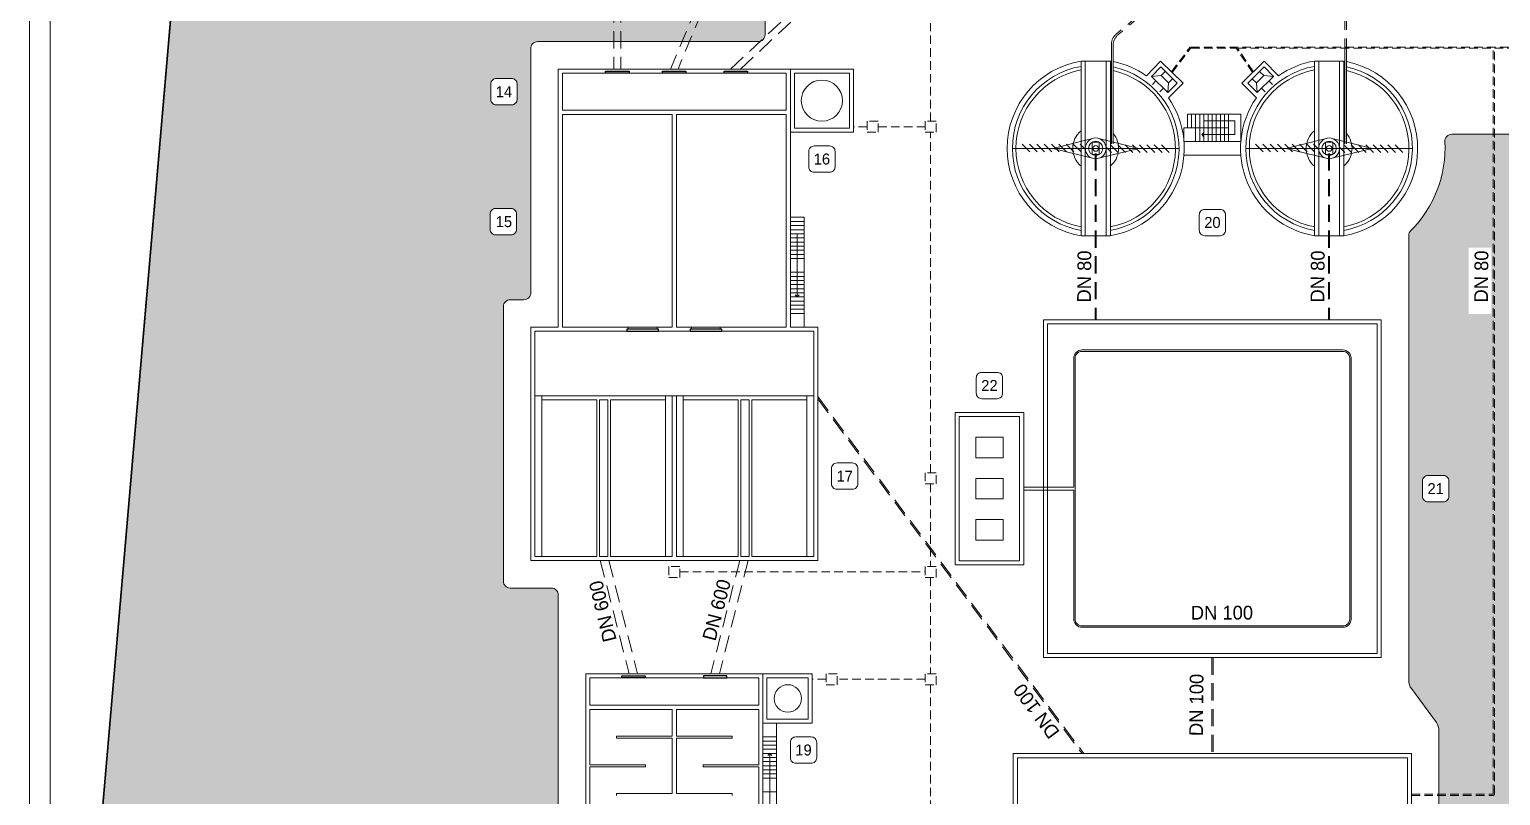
# Model space of a CAD drawing. Extents: x 1590277 to 1604484, y 5018195 to 5026840.
# Drawn here: x 1590276.6 to 1590383.7, y 5018290 to 5018345.8 of the extents above; entities that cross this region are included whole.
import ezdxf

# ---------------------------------------------------------------- set-up
doc = ezdxf.new("R2010")
doc.units = 0
doc.header["$LTSCALE"] = 5
doc.header["$MEASUREMENT"] = 0
doc.linetypes.add('HIDDEN', pattern=[0.375, 0.25, -0.125])
doc.linetypes.add('NASCOSTA2', pattern=[0.1875, 0.125, -0.0625])
for name, color, linetype, lineweight in [('Cartiglio', 7, 'Continuous', 15), ('Confine', 1, 'Continuous', 30), ('Legenda', 7, 'Continuous', 15), ('Locali accessori', 7, 'Continuous', 15), ('Muratura', 7, 'Continuous', 15), ('Quote e scritte', 252, 'Continuous', 15), ('Rete drenaggio', 150, 'NASCOSTA2', 15), ('Rete surnatante', 34, 'NASCOSTA2', 15), ('Scale', 7, 'Continuous', 15), ('Siepe', 104, 'Continuous', 15), ('Tubazioni acqua', 6, 'Continuous', 15), ('Tubazioni aria', 160, 'Continuous', 15), ('Tubazioni fanghi', 2, 'Continuous', 15), ('Verde', 3, 'Continuous', 15), ('Viabilità', 251, 'Continuous', 15)]:
    doc.layers.add(name, color=color, linetype=linetype, lineweight=lineweight)
doc.layers.add('Paratoie', color=6, linetype='Continuous')

msp = doc.modelspace()

# ---------------------------------------------------------------- hatches: boundary and pattern name
at = {"layer": 'Siepe'}
h = msp.add_hatch(dxfattribs=at)
h.set_pattern_fill('AR-CONC', color=256, scale=0.05)
h.set_pattern_definition([(50, (0, 0), (0.3586300913, -0.031376067491), [0.0375, -0.4125]), (355, (0, 0), (-0.069375666807, 0.37609606685), [0.03, -0.33]), (100.45144446, (0.0299, -0.0026), (0.289254423364, 0.344719995484), [0.031870096, -0.350571056]), (46.1842, (0, 0.1), (0.533620665336, -0.082759640397), [0.05625, -0.61875]), (96.63563549, (0.04447, 0.0931), (0.467330972837, 0.487059300387), [0.047805171, -0.52585688]), (351.18416399, (0, 0.1), (0.46733097253, 0.487059300135), [0.045, -0.4950000005]), (21, (0.05, 0.075), (0.29845352606, -0.201309445333), [0.0375, -0.4125]), (326, (0.05, 0.075), (0.12165766596, 0.362575022523), [0.03, -0.33]), (71.45144474, (0.07487, 0.05822), (0.420111188365, 0.161265576403), [0.031870095, -0.350571056]), (37.5, (0, 0), (0.0060799276586, 0.1664469269157), [0, -0.326, 0, -0.335, 0, -0.33125]), (7.5, (0, 0), (0.131534768721, 0.197205855941), [0, -0.191, 0, -0.3185, 0, -0.12625]), (327.5, (-0.1115, 0), (0.2669112180862, -0.0112774358672), [0, -0.125, 0, -0.39, 0, -0.5175]), (317.5, (-0.1615, 0), (0.291593084671, 0.050052491166), [0, -0.1625, 0, -0.259, 0, -0.3675])])
h.paths.add_polyline_path([(1590297.27, 5018441.26), (1590585.06, 5018408.52), (1590585.31, 5018410.71), (1590295.28, 5018443.7), (1590279.55, 5018261.7), (1590281.75, 5018261.51)])
at = {"layer": 'Verde', "transparency": 33554457}
h = msp.add_hatch(color=256, dxfattribs=at)
h.dxf.hatch_style = 1
edge = h.paths.add_edge_path(flags=16)
edge.add_line((1590301.86, 5018381.35), (1590301.86, 5018382.47))
edge.add_arc((1590301.46, 5018382.47), 0.4, 0, 90)
edge.add_line((1590301.46, 5018382.87), (1590300.34, 5018382.87))
edge.add_arc((1590300.34, 5018382.47), 0.4, 90, 180)
edge.add_line((1590299.94, 5018382.47), (1590299.94, 5018381.35))
edge.add_arc((1590300.34, 5018381.35), 0.4, 180, 270)
edge.add_line((1590300.34, 5018380.95), (1590301.46, 5018380.95))
edge.add_arc((1590301.46, 5018381.35), 0.4, 270, 360)
h.paths.add_polyline_path([(1590373.29, 5018390.9), (1590372.7, 5018390.63), (1590374.84, 5018389.58), (1590374.84, 5018390.14)], flags=17)
h.paths.add_polyline_path([(1590374.84, 5018391.93), (1590372.94, 5018391.07), (1590373.29, 5018390.9), (1590374.84, 5018391.6)], flags=17)
h.paths.add_polyline_path([(1590373.29, 5018390.9), (1590372.94, 5018391.07), (1590372.35, 5018390.8), (1590372.7, 5018390.63)], flags=17)
h.paths.add_polyline_path([(1590372.7, 5018390.63), (1590372.35, 5018390.8), (1590357.9, 5018384.23), (1590357.9, 5018383.93)], flags=17)
h.paths.add_polyline_path([(1590374.84, 5018391.6), (1590373.29, 5018390.9), (1590374.84, 5018390.14)], flags=17)
edge = h.paths.add_edge_path(flags=17)
edge.add_arc((1590352.89, 5018363.24), 16.5, 20.2677, 71.0911, ccw=False)
edge.add_arc((1590368.83, 5018369.13), 0.493, 201.0794, 289.4442)
edge.add_line((1590368.99, 5018368.67), (1590374.5, 5018370.52))
edge.add_arc((1590374.36, 5018370.98), 0.477, 286.6399, 361.9894)
edge.add_line((1590374.84, 5018371), (1590374.84, 5018389.58))
edge.add_line((1590374.84, 5018389.58), (1590372.7, 5018390.63))
edge.add_line((1590372.7, 5018390.63), (1590357.9, 5018383.93))
edge.add_line((1590357.9, 5018383.93), (1590357.9, 5018379.32))
edge.add_arc((1590358.33, 5018379.27), 0.437, 173.922, 257.1912)
h.paths.add_polyline_path([(1590382.86, 5018400.22), (1590382.86, 5018400.56), (1590369.36, 5018392.83), (1590369.66, 5018392.68)], flags=17)
edge = h.paths.add_edge_path(flags=17)
edge.add_line((1590382.86, 5018395.31), (1590382.86, 5018400.22))
edge.add_line((1590382.86, 5018400.22), (1590369.66, 5018392.68))
edge.add_line((1590369.66, 5018392.68), (1590372.94, 5018391.07))
edge.add_line((1590372.94, 5018391.07), (1590374.84, 5018391.93))
edge.add_line((1590374.84, 5018391.93), (1590374.84, 5018394.31))
edge.add_arc((1590375.34, 5018394.31), 0.5, 90, 180, ccw=False)
edge.add_line((1590375.34, 5018394.81), (1590382.36, 5018394.81))
edge.add_arc((1590382.36, 5018395.31), 0.5, 270, 360)
h.paths.add_polyline_path([(1590369.66, 5018392.68), (1590369.14, 5018392.38), (1590372.35, 5018390.8), (1590372.94, 5018391.07)], flags=17)
edge = h.paths.add_edge_path(flags=17)
edge.add_line((1590357.9, 5018384.54), (1590357.9, 5018384.23))
edge.add_line((1590357.9, 5018384.23), (1590372.35, 5018390.8))
edge.add_line((1590372.35, 5018390.8), (1590369.14, 5018392.38))
edge.add_line((1590369.14, 5018392.38), (1590365.98, 5018390.58))
edge.add_arc((1590352.88, 5018400.64), 16.51, 288.9118, 322.4815, ccw=False)
edge.add_arc((1590358.4, 5018384.54), 0.5, 108.9155, 180.0264)
edge = h.paths.add_edge_path(flags=17)
edge.add_arc((1590352.88, 5018400.64), 16.51, 333.0016, 334.7368, ccw=False)
edge.add_line((1590367.59, 5018393.14), (1590368.83, 5018392.53))
edge.add_line((1590368.83, 5018392.53), (1590369.36, 5018392.83))
edge.add_line((1590369.36, 5018392.83), (1590367.81, 5018393.59))
edge = h.paths.add_edge_path(flags=17)
edge.add_line((1590368.83, 5018392.53), (1590367.59, 5018393.14))
edge.add_arc((1590352.88, 5018400.64), 16.51, 324.8356, 333.0016, ccw=False)
edge.add_line((1590366.38, 5018391.13), (1590368.83, 5018392.53))
edge = h.paths.add_edge_path(flags=17)
edge.add_line((1590369.14, 5018392.38), (1590368.83, 5018392.53))
edge.add_line((1590368.83, 5018392.53), (1590366.38, 5018391.13))
edge.add_arc((1590352.88, 5018400.64), 16.51, 322.4815, 324.8356, ccw=False)
edge.add_line((1590365.98, 5018390.58), (1590369.14, 5018392.38))
h.paths.add_polyline_path([(1590369.66, 5018392.68), (1590369.36, 5018392.83), (1590368.83, 5018392.53), (1590369.14, 5018392.38)], flags=17)
edge = h.paths.add_edge_path(flags=17)
edge.add_arc((1590319.37, 5018381.91), 16.51, 269.2862, 271.0217, ccw=False)
edge.add_line((1590319.17, 5018365.4), (1590319.17, 5018344.96))
edge.add_line((1590319.17, 5018344.96), (1590319.67, 5018344.96))
edge.add_line((1590319.67, 5018344.96), (1590319.67, 5018365.4))
edge = h.paths.add_edge_path(flags=17)
edge.add_arc((1590319.37, 5018381.91), 16.51, 271.0217, 307.2947, ccw=False)
edge.add_line((1590319.67, 5018365.4), (1590319.67, 5018344.96))
edge.add_line((1590319.67, 5018344.96), (1590324.13, 5018344.96))
edge.add_line((1590324.13, 5018344.96), (1590330.18, 5018359.44))
edge.add_line((1590330.18, 5018359.44), (1590330.18, 5018368.38))
edge.add_arc((1590329.73, 5018368.48), 0.461, 347.1876, 500.0757)
edge = h.paths.add_edge_path(flags=16)
edge.add_line((1590330.18, 5018345.46), (1590330.18, 5018358.15))
edge.add_line((1590330.18, 5018358.15), (1590330.18, 5018359.44))
edge.add_line((1590330.18, 5018359.44), (1590324.13, 5018344.96))
edge.add_line((1590324.13, 5018344.96), (1590324.67, 5018344.96))
edge.add_line((1590324.67, 5018344.96), (1590329.68, 5018344.96))
edge.add_arc((1590329.68, 5018345.46), 0.5, 270, 360)
edge = h.paths.add_edge_path()
edge.add_arc((1590319.37, 5018381.91), 16.51, 178.1465, 183.3223, ccw=False)
edge.add_arc((1590319.37, 5018381.91), 16.51, 176.7581, 178.1465, ccw=False)
edge.add_line((1590302.89, 5018382.84), (1590302.89, 5018382.87))
edge.add_arc((1590319.37, 5018381.91), 16.51, 38.185, 176.6547, ccw=False)
edge.add_arc((1590332.71, 5018392.42), 0.474, 220.6242, 296.1617)
edge.add_line((1590332.92, 5018392), (1590337.27, 5018393.91))
edge.add_arc((1590337.07, 5018394.36), 0.502, 293.9568, 381.3608)
edge.add_arc((1590352.88, 5018400.64), 16.51, -25.2632, 201.638, ccw=False)
edge.add_line((1590367.81, 5018393.59), (1590369.36, 5018392.83))
edge.add_line((1590369.36, 5018392.83), (1590382.86, 5018400.56))
edge.add_line((1590382.86, 5018400.56), (1590382.86, 5018403.51))
edge.add_arc((1590383.36, 5018403.51), 0.5, 90, 180, ccw=False)
edge.add_line((1590383.36, 5018404.01), (1590431.91, 5018404.01))
edge.add_arc((1590431.91, 5018404.51), 0.5, 270, 360)
edge.add_line((1590432.41, 5018404.51), (1590432.41, 5018406.66))
edge.add_line((1590432.41, 5018406.66), (1590432.41, 5018414.46))
edge.add_line((1590432.41, 5018414.46), (1590459.51, 5018414.46))
edge.add_line((1590459.51, 5018414.46), (1590478.43, 5018414.46))
edge.add_arc((1590478.43, 5018409.46), 5, 0, 90, ccw=False)
edge.add_line((1590483.43, 5018409.46), (1590483.43, 5018394.98))
edge.add_arc((1590488.43, 5018394.98), 5, 180, 270)
edge.add_line((1590488.43, 5018389.98), (1590556.42, 5018389.98))
edge.add_arc((1590556.42, 5018384.98), 5, 0, 90, ccw=False)
edge.add_line((1590561.42, 5018384.98), (1590561.42, 5018379.98))
edge.add_line((1590561.42, 5018379.98), (1590561.42, 5018378.61))
edge.add_line((1590561.42, 5018378.61), (1590566.36, 5018378.61))
edge.add_arc((1590566.36, 5018386.61), 8, 270.0125, 331.805)
edge.add_line((1590573.41, 5018382.83), (1590588.18, 5018410.38))
edge.add_line((1590588.18, 5018410.38), (1590585.31, 5018410.71))
edge.add_line((1590585.31, 5018410.71), (1590585.06, 5018408.52))
edge.add_line((1590585.06, 5018408.52), (1590297.27, 5018441.26))
edge.add_line((1590297.27, 5018441.26), (1590281.75, 5018261.51))
edge.add_line((1590281.75, 5018261.51), (1590279.55, 5018261.7))
edge.add_line((1590279.55, 5018261.7), (1590279.36, 5018259.43))
edge.add_line((1590279.36, 5018259.43), (1590318.19, 5018269.02))
edge.add_line((1590318.19, 5018269.02), (1590315.62, 5018269.02))
edge.add_arc((1590315.62, 5018269.52), 0.5, 180, 270, ccw=False)
edge.add_line((1590315.12, 5018269.52), (1590315.12, 5018304.66))
edge.add_arc((1590314.62, 5018304.66), 0.5, 0, 90)
edge.add_line((1590314.62, 5018305.16), (1590311.62, 5018305.16))
edge.add_arc((1590311.62, 5018305.66), 0.5, 180, 270, ccw=False)
edge.add_line((1590311.12, 5018305.66), (1590311.12, 5018325.66))
edge.add_arc((1590311.62, 5018325.66), 0.5, 90, 180, ccw=False)
edge.add_line((1590311.62, 5018326.16), (1590312.62, 5018326.16))
edge.add_arc((1590312.62, 5018326.66), 0.5, 270, 360)
edge.add_line((1590313.12, 5018326.66), (1590313.12, 5018344.46))
edge.add_arc((1590313.62, 5018344.46), 0.5, 90, 180, ccw=False)
edge.add_line((1590313.62, 5018344.96), (1590319.17, 5018344.96))
edge.add_line((1590319.17, 5018344.96), (1590319.17, 5018365.4))
edge.add_arc((1590319.37, 5018381.91), 16.51, 183.3223, 269.2862, ccw=False)
edge = h.paths.add_edge_path(flags=16)
edge.add_line((1590333.73, 5018394.19), (1590333.73, 5018395.31))
edge.add_arc((1590334.13, 5018395.31), 0.4, 90, 180, ccw=False)
edge.add_line((1590334.13, 5018395.71), (1590335.25, 5018395.71))
edge.add_arc((1590335.25, 5018395.31), 0.4, 0, 90, ccw=False)
edge.add_line((1590335.65, 5018395.31), (1590335.65, 5018394.19))
edge.add_arc((1590335.25, 5018394.19), 0.4, -90, 0, ccw=False)
edge.add_line((1590335.25, 5018393.79), (1590334.13, 5018393.79))
edge.add_arc((1590334.13, 5018394.19), 0.4, 180, 270, ccw=False)
edge = h.paths.add_edge_path(flags=16)
edge.add_line((1590312.12, 5018341.87), (1590312.12, 5018340.75))
edge.add_arc((1590311.72, 5018340.75), 0.4, -90, 0, ccw=False)
edge.add_line((1590311.72, 5018340.35), (1590310.6, 5018340.35))
edge.add_arc((1590310.6, 5018340.75), 0.4, 180, 270, ccw=False)
edge.add_line((1590310.2, 5018340.75), (1590310.2, 5018341.87))
edge.add_arc((1590310.6, 5018341.87), 0.4, 90, 180, ccw=False)
edge.add_line((1590310.6, 5018342.27), (1590311.72, 5018342.27))
edge.add_arc((1590311.72, 5018341.87), 0.4, 0, 90, ccw=False)
edge = h.paths.add_edge_path(flags=16)
edge.add_line((1590312.08, 5018332.4), (1590312.08, 5018331.28))
edge.add_arc((1590311.68, 5018331.28), 0.4, 270, 360, ccw=False)
edge.add_line((1590311.68, 5018330.88), (1590310.56, 5018330.88))
edge.add_arc((1590310.56, 5018331.28), 0.4, 180, 270, ccw=False)
edge.add_line((1590310.16, 5018331.28), (1590310.16, 5018332.4))
edge.add_arc((1590310.56, 5018332.4), 0.4, 90, 180, ccw=False)
edge.add_line((1590310.56, 5018332.8), (1590311.68, 5018332.8))
edge.add_arc((1590311.68, 5018332.4), 0.4, 0, 90, ccw=False)
edge = h.paths.add_edge_path(flags=16)
edge.add_line((1590445.4, 5018417.38), (1590446.52, 5018417.38))
edge.add_arc((1590446.52, 5018416.98), 0.4, 0, 90, ccw=False)
edge.add_line((1590446.92, 5018416.98), (1590446.92, 5018415.86))
edge.add_arc((1590446.52, 5018415.86), 0.4, 270, 360, ccw=False)
edge.add_line((1590446.52, 5018415.46), (1590445.4, 5018415.46))
edge.add_arc((1590445.4, 5018415.86), 0.4, 180, 270, ccw=False)
edge.add_line((1590445, 5018415.86), (1590445, 5018416.98))
edge.add_arc((1590445.4, 5018416.98), 0.4, 90, 180, ccw=False)
edge = h.paths.add_edge_path(flags=16)
edge.add_line((1590312.2, 5018283.26), (1590312.2, 5018284.38))
edge.add_arc((1590312.6, 5018284.38), 0.4, 90, 180, ccw=False)
edge.add_line((1590312.6, 5018284.78), (1590313.72, 5018284.78))
edge.add_arc((1590313.72, 5018284.38), 0.4, 0, 90, ccw=False)
edge.add_line((1590314.12, 5018284.38), (1590314.12, 5018283.26))
edge.add_arc((1590313.72, 5018283.26), 0.4, -90, 0, ccw=False)
edge.add_line((1590313.72, 5018282.86), (1590312.6, 5018282.86))
edge.add_arc((1590312.6, 5018283.26), 0.4, 180, 270, ccw=False)
h.paths.add_polyline_path([(1590312.42, 5018283.21), (1590313.89, 5018283.22), (1590313.89, 5018284.42), (1590312.42, 5018284.41)], flags=0)
h.paths.add_polyline_path([(1590310.42, 5018331.24), (1590311.89, 5018331.24), (1590311.89, 5018332.44), (1590310.42, 5018332.44)], flags=0)
h.paths.add_polyline_path([(1590310.42, 5018340.71), (1590311.89, 5018340.71), (1590311.89, 5018341.91), (1590310.42, 5018341.91)], flags=0)
h.paths.add_polyline_path([(1590333.96, 5018394.15), (1590335.43, 5018394.15), (1590335.42, 5018395.35), (1590333.96, 5018395.35)], flags=0)
h.paths.add_polyline_path([(1590445.3, 5018415.81), (1590446.63, 5018415.82), (1590446.63, 5018417.02), (1590445.3, 5018417.01)], flags=0)
h.paths.add_polyline_path([(1590379.07, 5018398.61), (1590382.86, 5018400.87), (1590382.86, 5018402.45), (1590378.33, 5018399.91)], flags=16)
h.paths.add_polyline_path([(1590319.01, 5018346.89), (1590319.06, 5018352.73), (1590317.56, 5018352.74), (1590317.51, 5018346.91)], flags=16)
h.paths.add_polyline_path([(1590579.18, 5018394.57), (1590582.2, 5018400.14), (1590580.88, 5018400.85), (1590577.86, 5018395.28)], flags=16)
h.paths.add_polyline_path([(1590324.91, 5018346.98), (1590327.16, 5018352.36), (1590325.78, 5018352.94), (1590323.53, 5018347.56)], flags=16)
h.paths.add_polyline_path([(1590300.31, 5018381.31), (1590301.51, 5018381.31), (1590301.5, 5018382.51), (1590300.3, 5018382.51)], flags=0)
h = msp.add_hatch(color=256, dxfattribs=at)
h.dxf.hatch_style = 1
h.paths.add_polyline_path([(1590383.08, 5018329.95), (1590381.42, 5018329.95), (1590381.42, 5018325.12), (1590383.08, 5018325.12)], flags=16)
h.paths.add_polyline_path([(1590450.5, 5018300.29), (1590448.58, 5018300.29), (1590448.58, 5018302.21), (1590450.5, 5018302.21)], flags=16)
h.paths.add_polyline_path([(1590445.2, 5018300.29), (1590443.28, 5018300.29), (1590443.28, 5018302.21), (1590445.2, 5018302.21)], flags=16)
h.paths.add_polyline_path([(1590413.94, 5018269.1), (1590413.94, 5018265.5), (1590408.34, 5018265.5), (1590408.34, 5018269.1)], flags=16)
h.paths.add_polyline_path([(1590413.64, 5018268.8), (1590413.64, 5018265.8), (1590408.64, 5018265.8), (1590408.64, 5018268.8)], flags=0)
h.paths.add_polyline_path([(1590412.07, 5018272.02), (1590412.07, 5018270.1), (1590410.15, 5018270.1), (1590410.15, 5018272.02)], flags=16)
h.paths.add_polyline_path([(1590411.68, 5018267.45), (1590411.04, 5018267.02), (1590411.24, 5018266.35), (1590410.8, 5018267.1), (1590411.4, 5018267.45), (1590410.97, 5018268.21)], flags=0)
h.paths.add_polyline_path([(1590448.74, 5018300.65), (1590450.34, 5018300.65), (1590450.34, 5018301.85), (1590448.74, 5018301.85)], flags=0)
h.paths.add_polyline_path([(1590443.37, 5018300.65), (1590445.11, 5018300.65), (1590445.1, 5018301.85), (1590443.37, 5018301.85)], flags=0)
h.paths.add_polyline_path([(1590410.25, 5018270.46), (1590411.98, 5018270.46), (1590411.98, 5018271.66), (1590410.25, 5018271.66)], flags=0)
edge = h.paths.add_edge_path(flags=16)
edge.add_line((1590382.18, 5018283.54), (1590382.18, 5018284.66))
edge.add_arc((1590381.78, 5018284.66), 0.4, 0, 90)
edge.add_line((1590381.78, 5018285.06), (1590380.66, 5018285.06))
edge.add_arc((1590380.66, 5018284.66), 0.4, 90, 180)
edge.add_line((1590380.26, 5018284.66), (1590380.26, 5018283.54))
edge.add_arc((1590380.66, 5018283.54), 0.4, 180, 270)
edge.add_line((1590380.66, 5018283.14), (1590381.78, 5018283.14))
edge.add_arc((1590381.78, 5018283.54), 0.4, 270, 360.002)
edge = h.paths.add_edge_path(flags=16)
edge.add_arc((1590379.58, 5018311.84), 0.4, 270, 360, ccw=False)
edge.add_line((1590379.58, 5018311.44), (1590378.46, 5018311.44))
edge.add_arc((1590378.46, 5018311.84), 0.4, 180, 270, ccw=False)
edge.add_line((1590378.06, 5018311.84), (1590378.06, 5018312.96))
edge.add_arc((1590378.46, 5018312.96), 0.4, 90, 180, ccw=False)
edge.add_line((1590378.46, 5018313.36), (1590379.58, 5018313.36))
edge.add_arc((1590379.58, 5018312.96), 0.4, 0, 90, ccw=False)
edge.add_line((1590379.98, 5018312.96), (1590379.98, 5018311.84))
edge = h.paths.add_edge_path()
edge.add_arc((1590371.15, 5018337.22), 8.55, 315.0489, 363.1231)
edge.add_arc((1590380.19, 5018337.71), 0.5, 90, 182.8063, ccw=False)
edge.add_line((1590380.19, 5018338.21), (1590410.34, 5018338.21))
edge.add_arc((1590410.34, 5018333.21), 5, 0, 90, ccw=False)
edge.add_line((1590415.34, 5018333.21), (1590415.34, 5018307.81))
edge.add_arc((1590420.34, 5018307.81), 5, 180, 270)
edge.add_line((1590420.34, 5018302.81), (1590435.94, 5018302.81))
edge.add_line((1590435.94, 5018302.81), (1590435.94, 5018303.21))
edge.add_line((1590435.94, 5018303.21), (1590479.34, 5018303.21))
edge.add_arc((1590479.34, 5018304.21), 1, 270, 360)
edge.add_line((1590480.34, 5018304.21), (1590480.34, 5018312.74))
edge.add_arc((1590481.34, 5018312.74), 1, 90.0012, 180, ccw=False)
edge.add_line((1590481.34, 5018313.74), (1590579.61, 5018313.74))
edge.add_line((1590579.61, 5018313.74), (1590577.49, 5018283.99))
edge.add_line((1590577.49, 5018283.99), (1590570.3, 5018283.99))
edge.add_line((1590570.3, 5018283.99), (1590570.3, 5018250.1))
edge.add_line((1590570.3, 5018250.1), (1590484.81, 5018259.26))
edge.add_line((1590484.81, 5018259.26), (1590313.92, 5018252.59))
edge.add_line((1590313.92, 5018252.59), (1590300.09, 5018255.48))
edge.add_line((1590300.09, 5018255.48), (1590299.64, 5018253.32))
edge.add_line((1590299.64, 5018253.32), (1590279.2, 5018257.59))
edge.add_line((1590279.2, 5018257.59), (1590279.21, 5018257.75))
edge.add_line((1590279.21, 5018257.75), (1590320.67, 5018267.98))
edge.add_arc((1590320.72, 5018267.79), 0.2, 0, 103.869, ccw=False)
edge.add_line((1590320.92, 5018267.79), (1590320.92, 5018266.87))
edge.add_line((1590320.92, 5018266.87), (1590327.72, 5018266.87))
edge.add_arc((1590327.72, 5018267.37), 0.5, 270, 360)
edge.add_line((1590328.22, 5018267.37), (1590328.22, 5018268.52))
edge.add_arc((1590328.72, 5018268.52), 0.5, 90, 180, ccw=False)
edge.add_line((1590328.72, 5018269.02), (1590331.52, 5018269.02))
edge.add_arc((1590331.52, 5018269.52), 0.5, 270, 360)
edge.add_line((1590332.02, 5018269.52), (1590332.02, 5018272.6))
edge.add_arc((1590332.52, 5018272.6), 0.5, 90, 180, ccw=False)
edge.add_line((1590332.52, 5018273.1), (1590378.76, 5018273.1))
edge.add_arc((1590378.76, 5018273.6), 0.5, 270, 360)
edge.add_line((1590379.26, 5018273.6), (1590379.26, 5018294.77))
edge.add_arc((1590378.26, 5018294.77), 1, 0, 36.2538)
edge.add_line((1590379.07, 5018295.36), (1590377.26, 5018297.84))
edge.add_arc((1590377.96, 5018298.39), 0.901, 182.0633, 218.3172, ccw=False)
edge.add_line((1590377.06, 5018298.36), (1590377.06, 5018330.83))
edge.add_arc((1590377.56, 5018330.83), 0.5, 135.3656, 180, ccw=False)
h.paths.add_polyline_path([(1590383.07, 5018324.99), (1590383.11, 5018329.99), (1590381.61, 5018330), (1590381.57, 5018325)], flags=24)

# ---------------------------------------------------------------- linework, layer by layer
at = {"layer": 'Cartiglio', "linetype": 'Continuous'}
for points in [[(1590276.6, 5018194.89), (1590633.3, 5018194.89), (1590633.3, 5018447.19), (1590276.6, 5018447.19)], [(1590278.1, 5018196.39), (1590631.8, 5018196.39), (1590631.8, 5018445.69), (1590278.1, 5018445.69)]]:
    msp.add_lwpolyline(points, close=True, dxfattribs=at)
at = {"layer": 'Confine'}
for p, q in [((1590279.2, 5018257.59), (1590295.28, 5018443.7)), ((1590295.28, 5018443.7), (1590279.2, 5018257.59))]:
    msp.add_line(p, q, dxfattribs=at)
at = {"layer": 'Legenda'}
for points in [[(1590310.6, 5018340.35), (1590311.72, 5018340.35, 0.414214), (1590312.12, 5018340.75), (1590312.12, 5018341.87, 0.414214), (1590311.72, 5018342.27), (1590310.6, 5018342.27, 0.414214), (1590310.2, 5018341.87), (1590310.2, 5018340.75, 0.414214)], [(1590333.76, 5018335.44), (1590334.88, 5018335.44, 0.414214), (1590335.28, 5018335.84), (1590335.28, 5018336.96, 0.414214), (1590334.88, 5018337.36), (1590333.76, 5018337.36, 0.414214), (1590333.36, 5018336.96), (1590333.36, 5018335.84, 0.414214)], [(1590310.56, 5018330.88), (1590311.68, 5018330.88, 0.414214), (1590312.08, 5018331.28), (1590312.08, 5018332.4, 0.414214), (1590311.68, 5018332.8), (1590310.56, 5018332.8, 0.414214), (1590310.16, 5018332.4), (1590310.16, 5018331.28, 0.414214)], [(1590362.2, 5018330.82), (1590363.32, 5018330.82, 0.414214), (1590363.72, 5018331.22), (1590363.72, 5018332.34, 0.414214), (1590363.32, 5018332.74), (1590362.2, 5018332.74, 0.414214), (1590361.8, 5018332.34), (1590361.8, 5018331.22, 0.414214)], [(1590345.96, 5018318.95), (1590347.08, 5018318.95, 0.414214), (1590347.48, 5018319.35), (1590347.48, 5018320.47, 0.414214), (1590347.08, 5018320.87), (1590345.96, 5018320.87, 0.414214), (1590345.56, 5018320.47), (1590345.56, 5018319.35, 0.414214)], [(1590335.42, 5018312.35), (1590336.54, 5018312.35, 0.414214), (1590336.94, 5018312.75), (1590336.94, 5018313.87, 0.414214), (1590336.54, 5018314.27), (1590335.42, 5018314.27, 0.414214), (1590335.02, 5018313.87), (1590335.02, 5018312.75, 0.414214)], [(1590378.46, 5018311.44), (1590379.58, 5018311.44, 0.414214), (1590379.98, 5018311.84), (1590379.98, 5018312.96, 0.414214), (1590379.58, 5018313.36), (1590378.46, 5018313.36, 0.414214), (1590378.06, 5018312.96), (1590378.06, 5018311.84, 0.414214)], [(1590332.42, 5018292.4), (1590333.54, 5018292.4, 0.414214), (1590333.94, 5018292.8), (1590333.94, 5018293.92, 0.414214), (1590333.54, 5018294.32), (1590332.42, 5018294.32, 0.414214), (1590332.02, 5018293.92), (1590332.02, 5018292.8, 0.414214)]]:
    msp.add_lwpolyline(points, format="xyb", close=True, dxfattribs=at)
at = {"layer": 'Locali accessori', "linetype": 'Continuous'}
for points in [[(1590345.52, 5018314.65), (1590347.52, 5018314.65), (1590347.52, 5018316.15), (1590345.52, 5018316.15)], [(1590345.52, 5018311.65), (1590347.52, 5018311.65), (1590347.52, 5018313.15), (1590345.52, 5018313.15)], [(1590345.52, 5018308.65), (1590347.52, 5018308.65), (1590347.52, 5018310.15), (1590345.52, 5018310.15)]]:
    msp.add_lwpolyline(points, close=True, dxfattribs=at)
at = {"layer": 'Muratura'}
for p, q in [((1590353.2, 5018343.54), (1590353.2, 5018330.82)), ((1590353.5, 5018343.54), (1590353.5, 5018330.82)), ((1590355.02, 5018330.82), (1590355.02, 5018343.54)), ((1590355.33, 5018343.54), (1590355.33, 5018330.82)), ((1590370.2, 5018343.54), (1590370.2, 5018330.82)), ((1590370.5, 5018343.54), (1590370.5, 5018330.82)), ((1590372.02, 5018330.82), (1590372.02, 5018343.54)), ((1590372.32, 5018343.54), (1590372.32, 5018330.82)), ((1590359.02, 5018342.48), (1590358.32, 5018342.42)), ((1590359.02, 5018342.48), (1590359.32, 5018342.79)), ((1590359.02, 5018342.48), (1590359.56, 5018341.95)), ((1590359.56, 5018341.95), (1590359.86, 5018342.25)), ((1590365.96, 5018341.95), (1590365.66, 5018342.25)), ((1590366.5, 5018342.48), (1590365.96, 5018341.95)), ((1590366.5, 5018342.48), (1590366.2, 5018342.79)), ((1590366.5, 5018342.48), (1590367.2, 5018342.42)), ((1590359.56, 5018341.95), (1590359.51, 5018341.25)), ((1590365.96, 5018341.95), (1590366.01, 5018341.25)), ((1590351.13, 5018337.18), (1590353.94, 5018337.87)), ((1590357.4, 5018337.18), (1590354.59, 5018337.87)), ((1590368.13, 5018337.18), (1590370.94, 5018337.87)), ((1590374.4, 5018337.18), (1590371.59, 5018337.87)), ((1590360.34, 5018337.18), (1590348.19, 5018337.18)), ((1590348.9, 5018337.49), (1590349.46, 5018336.94)), ((1590349.43, 5018337.49), (1590350, 5018336.94)), ((1590349.97, 5018337.49), (1590350.53, 5018336.94)), ((1590350.5, 5018337.49), (1590351.06, 5018336.94)), ((1590351.03, 5018337.49), (1590351.6, 5018336.94)), ((1590351.13, 5018337.18), (1590353.94, 5018336.5)), ((1590351.57, 5018337.49), (1590352.13, 5018336.94)), ((1590352.1, 5018337.49), (1590352.66, 5018336.94)), ((1590352.63, 5018337.49), (1590353.2, 5018336.94)), ((1590353.51, 5018337.11), (1590353.12, 5018337.49)), ((1590357.4, 5018337.18), (1590354.59, 5018336.5)), ((1590355.4, 5018336.88), (1590355.02, 5018337.26)), ((1590355.89, 5018336.88), (1590355.33, 5018337.43)), ((1590356.43, 5018336.88), (1590355.86, 5018337.43)), ((1590356.96, 5018336.88), (1590356.4, 5018337.43)), ((1590357.49, 5018336.88), (1590356.93, 5018337.43)), ((1590358.02, 5018336.88), (1590357.46, 5018337.43)), ((1590358.56, 5018336.88), (1590357.99, 5018337.43)), ((1590359.09, 5018336.88), (1590358.53, 5018337.43)), ((1590359.62, 5018336.88), (1590359.06, 5018337.43)), ((1590360.34, 5018337.24), (1590360.34, 5018337.12)), ((1590365.19, 5018337.22), (1590365.19, 5018337.14)), ((1590377.33, 5018337.18), (1590365.19, 5018337.18)), ((1590365.9, 5018337.49), (1590366.46, 5018336.94)), ((1590366.43, 5018337.49), (1590367, 5018336.94)), ((1590366.97, 5018337.49), (1590367.53, 5018336.94)), ((1590367.5, 5018337.49), (1590368.06, 5018336.94)), ((1590368.03, 5018337.49), (1590368.6, 5018336.94)), ((1590368.13, 5018337.18), (1590370.94, 5018336.5)), ((1590368.57, 5018337.49), (1590369.13, 5018336.94)), ((1590369.1, 5018337.49), (1590369.66, 5018336.94)), ((1590369.63, 5018337.49), (1590370.2, 5018336.94)), ((1590370.51, 5018337.11), (1590370.12, 5018337.49)), ((1590374.4, 5018337.18), (1590371.59, 5018336.5)), ((1590372.4, 5018336.88), (1590372.02, 5018337.26)), ((1590372.89, 5018336.88), (1590372.33, 5018337.43)), ((1590373.42, 5018336.88), (1590372.86, 5018337.43)), ((1590373.96, 5018336.88), (1590373.39, 5018337.43)), ((1590374.49, 5018336.88), (1590373.93, 5018337.43)), ((1590375.02, 5018336.88), (1590374.46, 5018337.43)), ((1590375.56, 5018336.88), (1590374.99, 5018337.43)), ((1590376.09, 5018336.88), (1590375.53, 5018337.43)), ((1590376.62, 5018336.88), (1590376.06, 5018337.43)), ((1590377.33, 5018337.24), (1590377.33, 5018337.12)), ((1590353.2, 5018330.82), (1590355.33, 5018330.82)), ((1590370.2, 5018330.82), (1590372.32, 5018330.82))]:
    msp.add_line(p, q, dxfattribs=at)
at = {"layer": 'Muratura', "ltscale": 0.3}
for p, q in [((1590353.2, 5018343.54), (1590355.33, 5018343.54)), ((1590357.95, 5018342.47), (1590358.99, 5018343.54)), ((1590358.99, 5018343.54), (1590360.62, 5018341.94)), ((1590366.53, 5018343.54), (1590364.91, 5018341.94)), ((1590367.58, 5018342.47), (1590366.53, 5018343.54)), ((1590370.2, 5018343.54), (1590372.32, 5018343.54)), ((1590358.32, 5018342.42), (1590359, 5018343.11)), ((1590358.32, 5018342.42), (1590359.51, 5018341.25)), ((1590359, 5018343.11), (1590360.19, 5018341.93)), ((1590366.53, 5018343.11), (1590365.34, 5018341.93)), ((1590367.2, 5018342.42), (1590366.01, 5018341.25)), ((1590367.2, 5018342.42), (1590366.53, 5018343.11)), ((1590360.19, 5018341.93), (1590359.51, 5018341.25)), ((1590360.62, 5018341.94), (1590359.56, 5018340.86)), ((1590364.91, 5018341.94), (1590365.97, 5018340.86)), ((1590365.34, 5018341.93), (1590366.01, 5018341.25)), ((1590354, 5018337.18), (1590354, 5018337.63)), ((1590354, 5018337.63), (1590354.52, 5018337.63)), ((1590354, 5018336.73), (1590354, 5018337.18)), ((1590354.52, 5018336.73), (1590354, 5018336.73)), ((1590354.52, 5018337.63), (1590354.52, 5018337.18)), ((1590354.52, 5018337.18), (1590354.52, 5018336.73)), ((1590371, 5018337.18), (1590371, 5018337.63)), ((1590371, 5018337.63), (1590371.52, 5018337.63)), ((1590371, 5018336.73), (1590371, 5018337.18)), ((1590371.52, 5018336.73), (1590371, 5018336.73)), ((1590371.52, 5018337.63), (1590371.52, 5018337.18)), ((1590371.52, 5018337.18), (1590371.52, 5018336.73))]:
    msp.add_line(p, q, dxfattribs=at)
at = {"layer": 'Muratura', "linetype": 'Continuous'}
for p, q in [((1590332.02, 5018342.96), (1590315.12, 5018342.96)), ((1590315.42, 5018339.96), (1590315.42, 5018342.66)), ((1590331.72, 5018342.66), (1590315.42, 5018342.66)), ((1590331.72, 5018339.96), (1590331.72, 5018342.66)), ((1590332.02, 5018342.96), (1590336.62, 5018342.96)), ((1590336.62, 5018342.96), (1590336.62, 5018338.36)), ((1590323.42, 5018339.66), (1590323.42, 5018324.16)), ((1590323.72, 5018339.66), (1590323.72, 5018324.16)), ((1590336.62, 5018338.36), (1590332.02, 5018338.36)), ((1590320.22, 5018324.01), (1590320.22, 5018324.16)), ((1590322.32, 5018324.01), (1590322.32, 5018324.16)), ((1590324.82, 5018324.01), (1590324.82, 5018324.16)), ((1590326.92, 5018324.01), (1590326.92, 5018324.16)), ((1590313.42, 5018319.16), (1590313.42, 5018318.86)), ((1590313.92, 5018318.86), (1590313.92, 5018319.16)), ((1590313.92, 5018318.86), (1590313.92, 5018307.46)), ((1590317.92, 5018307.46), (1590317.92, 5018318.86)), ((1590318.12, 5018307.46), (1590318.12, 5018318.86)), ((1590318.72, 5018307.46), (1590318.72, 5018318.86)), ((1590318.92, 5018307.46), (1590318.92, 5018318.86)), ((1590322.92, 5018319.16), (1590322.92, 5018307.46)), ((1590323.42, 5018318.86), (1590323.42, 5018319.16)), ((1590323.42, 5018318.86), (1590323.42, 5018307.46)), ((1590323.72, 5018318.86), (1590323.72, 5018319.16)), ((1590323.72, 5018318.86), (1590323.72, 5018307.46)), ((1590324.22, 5018319.16), (1590324.22, 5018307.46)), ((1590328.22, 5018307.46), (1590328.22, 5018318.86)), ((1590328.42, 5018307.46), (1590328.42, 5018318.86)), ((1590329.02, 5018307.46), (1590329.02, 5018318.86)), ((1590329.22, 5018307.46), (1590329.22, 5018318.86)), ((1590333.22, 5018319.16), (1590333.22, 5018307.46)), ((1590333.72, 5018318.86), (1590333.72, 5018319.16)), ((1590344.02, 5018306.85), (1590344.02, 5018317.95)), ((1590344.02, 5018317.95), (1590349.02, 5018317.95)), ((1590344.32, 5018307.15), (1590344.32, 5018317.65)), ((1590344.32, 5018317.65), (1590348.72, 5018317.65)), ((1590348.72, 5018307.15), (1590348.72, 5018317.65)), ((1590349.02, 5018306.85), (1590349.02, 5018317.95)), ((1590349.02, 5018306.85), (1590344.02, 5018306.85)), ((1590348.72, 5018307.15), (1590344.32, 5018307.15)), ((1590319.36, 5018294.38), (1590323.42, 5018294.38)), ((1590319.36, 5018294.38), (1590319.36, 5018294.23)), ((1590319.36, 5018294.23), (1590323.42, 5018294.23)), ((1590323.72, 5018294.38), (1590327.78, 5018294.38)), ((1590323.72, 5018294.23), (1590327.78, 5018294.23)), ((1590327.78, 5018294.23), (1590327.78, 5018294.38)), ((1590317.42, 5018292.29), (1590321.48, 5018292.29)), ((1590317.42, 5018292.14), (1590321.48, 5018292.14)), ((1590321.48, 5018292.14), (1590321.48, 5018292.29)), ((1590325.66, 5018292.29), (1590329.72, 5018292.29)), ((1590325.66, 5018292.29), (1590325.66, 5018292.14)), ((1590325.66, 5018292.14), (1590329.72, 5018292.14)), ((1590319.36, 5018290.2), (1590323.42, 5018290.2)), ((1590319.36, 5018290.2), (1590319.36, 5018290.05)), ((1590323.72, 5018290.2), (1590327.78, 5018290.2)), ((1590327.78, 5018290.05), (1590327.78, 5018290.2))]:
    msp.add_line(p, q, dxfattribs=at)
at = {"layer": 'Muratura', "linetype": 'HIDDEN', "ltscale": 0.3}
for p, q in [((1590358.65, 5018342.1), (1590358.28, 5018341.73)), ((1590366.88, 5018342.1), (1590367.24, 5018341.73)), ((1590359.19, 5018341.57), (1590358.82, 5018341.2)), ((1590366.34, 5018341.57), (1590366.7, 5018341.2))]:
    msp.add_line(p, q, dxfattribs=at)
at = {"layer": 'Muratura', "linetype": 'HIDDEN', "ltscale": 0.2}
msp.add_line((1590365.19, 5018337.22), (1590365.19, 5018337.14), dxfattribs=at)
at = {"layer": 'Muratura', "linetype": 'Continuous'}
for points in [[(1590315.12, 5018342.96), (1590315.12, 5018324.16)], [(1590332.02, 5018324.16), (1590332.02, 5018342.96)], [(1590331.72, 5018339.96), (1590315.42, 5018339.96)], [(1590323.42, 5018339.66), (1590315.42, 5018339.66), (1590315.42, 5018324.16), (1590323.42, 5018324.16)], [(1590323.72, 5018324.16), (1590331.72, 5018324.16), (1590331.72, 5018339.66), (1590323.72, 5018339.66)], [(1590315.12, 5018324.16), (1590313.12, 5018324.16), (1590313.12, 5018319.16)], [(1590334.02, 5018319.16), (1590334.02, 5018324.16), (1590332.02, 5018324.16)], [(1590320.12, 5018323.86), (1590313.42, 5018323.86), (1590313.42, 5018319.16)], [(1590315.12, 5018323.86), (1590320.12, 5018323.86)], [(1590322.42, 5018323.86), (1590324.72, 5018323.86)], [(1590324.72, 5018323.86), (1590322.42, 5018323.86)], [(1590326.22, 5018323.86), (1590332.02, 5018323.86)], [(1590333.72, 5018319.16), (1590333.72, 5018323.86), (1590327.02, 5018323.86)], [(1590313.12, 5018319.16), (1590313.12, 5018307.16), (1590334.02, 5018307.16), (1590334.02, 5018319.16)], [(1590333.72, 5018319.16), (1590313.42, 5018319.16)], [(1590313.42, 5018318.86), (1590313.42, 5018307.46), (1590317.92, 5018307.46)], [(1590317.92, 5018318.86), (1590313.92, 5018318.86)], [(1590318.72, 5018318.86), (1590318.12, 5018318.86)], [(1590322.92, 5018318.86), (1590318.92, 5018318.86)], [(1590328.22, 5018318.86), (1590324.22, 5018318.86)], [(1590329.02, 5018318.86), (1590328.42, 5018318.86)], [(1590329.22, 5018307.46), (1590333.72, 5018307.46), (1590333.72, 5018318.86)], [(1590333.22, 5018318.86), (1590329.22, 5018318.86)], [(1590318.12, 5018307.46), (1590318.72, 5018307.46)], [(1590318.92, 5018307.46), (1590323.42, 5018307.46)], [(1590323.72, 5018307.46), (1590328.22, 5018307.46)], [(1590328.42, 5018307.46), (1590329.02, 5018307.46)], [(1590317.12, 5018298.92), (1590317.12, 5018271.02), (1590320.92, 5018271.02)], [(1590317.12, 5018298.92), (1590330.02, 5018298.92), (1590330.02, 5018271.02), (1590326.22, 5018271.02)], [(1590330.02, 5018295.32), (1590333.62, 5018295.32), (1590333.62, 5018298.92), (1590330.02, 5018298.92)], [(1590317.42, 5018292.29), (1590317.42, 5018296.32), (1590323.42, 5018296.32), (1590323.42, 5018294.38)], [(1590329.72, 5018292.29), (1590329.72, 5018296.32), (1590323.72, 5018296.32), (1590323.72, 5018294.38)], [(1590323.42, 5018294.23), (1590323.42, 5018290.2)], [(1590323.72, 5018294.23), (1590323.72, 5018290.2)], [(1590317.42, 5018288.11), (1590317.42, 5018292.14)], [(1590329.72, 5018288.11), (1590329.72, 5018292.14)]]:
    msp.add_lwpolyline(points, dxfattribs=at)
for points in [[(1590332.32, 5018338.66), (1590336.32, 5018338.66), (1590336.32, 5018342.66), (1590332.32, 5018342.66)], [(1590350.46, 5018300.1), (1590375.06, 5018300.1), (1590375.06, 5018324.7), (1590350.46, 5018324.7)], [(1590350.76, 5018300.4), (1590374.76, 5018300.4), (1590374.76, 5018324.4), (1590350.76, 5018324.4)], [(1590329.72, 5018298.62), (1590317.42, 5018298.62), (1590317.42, 5018296.62), (1590329.72, 5018296.62)], [(1590330.32, 5018295.62), (1590333.32, 5018295.62), (1590333.32, 5018298.62), (1590330.32, 5018298.62)], [(1590348.26, 5018275.1), (1590377.26, 5018275.1), (1590377.26, 5018293.1), (1590348.26, 5018293.1)], [(1590348.56, 5018275.4), (1590376.96, 5018275.4), (1590376.96, 5018292.8), (1590348.56, 5018292.8)]]:
    msp.add_lwpolyline(points, close=True, dxfattribs=at)
for centre, radius in [((1590334.32, 5018340.66), 1.5), ((1590331.84, 5018297.12), 1)]:
    msp.add_circle(centre, radius, dxfattribs=at)
at = {"layer": 'Muratura', "ltscale": 0.3}
for centre, radius in [((1590354.26, 5018337.18), 0.759), ((1590371.26, 5018337.18), 0.759), ((1590354.26, 5018337.18), 0.519), ((1590354.26, 5018337.18), 0.207), ((1590371.26, 5018337.18), 0.519), ((1590371.26, 5018337.18), 0.207)]:
    msp.add_circle(centre, radius, dxfattribs=at)
for centre, radius, start, end in [((1590354.26, 5018337.18), 6.45, 99.4896, 260.5104), ((1590354.26, 5018337.18), 6.07, 100.0787, 259.9213), ((1590354.26, 5018337.18), 6.45, 79.7938, 80.5104), ((1590354.26, 5018337.18), 6.07, 79.1592, 79.9213), ((1590354.26, 5018337.18), 6.45, 55.158, 78.6629), ((1590371.26, 5018337.18), 6.07, 100.0787, 259.9213), ((1590371.26, 5018337.18), 6.45, 99.4896, 124.842), ((1590371.26, 5018337.18), 6.45, 79.7938, 80.5104), ((1590371.26, 5018337.18), 6.45, 279.4896, 78.6629), ((1590371.26, 5018337.18), 6.07, 79.1592, 79.9213), ((1590354.26, 5018337.18), 6.07, 280.0787, 77.956), ((1590371.26, 5018337.18), 6.07, 280.0787, 77.956), ((1590354.26, 5018337.18), 6.45, 279.4896, 34.8087), ((1590371.26, 5018337.18), 6.45, 145.1913, 260.5104)]:
    msp.add_arc(centre, radius, start, end, dxfattribs=at)
at = {"layer": 'Muratura'}
for centre, radius, start, end in [((1590354.26, 5018337.18), 5.81, 100.5466, 259.4534), ((1590354.26, 5018337.18), 5.81, 78.655, 79.4534), ((1590354.26, 5018337.18), 5.81, 280.5466, 77.3942), ((1590371.26, 5018337.18), 5.81, 100.5466, 259.4534), ((1590371.26, 5018337.18), 5.81, 78.655, 79.4534), ((1590371.26, 5018337.18), 5.81, 280.5466, 77.3942), ((1590354.26, 5018337.18), 1.67, 129.5238, 230.4788), ((1590354.26, 5018337.18), 1.67, 46.8486, 50.4788), ((1590354.26, 5018337.18), 1.67, 309.5212, 40.6403), ((1590371.26, 5018337.18), 1.67, 129.5238, 230.4788), ((1590371.26, 5018337.18), 1.67, 46.8486, 50.4788), ((1590371.26, 5018337.18), 1.67, 309.5212, 40.6403)]:
    msp.add_arc(centre, radius, start, end, dxfattribs=at)
at = {"layer": 'Paratoie', "linetype": 'Continuous'}
for p, q in [((1590320.12, 5018323.86), (1590322.42, 5018323.86)), ((1590324.72, 5018323.86), (1590327.02, 5018323.86))]:
    msp.add_line(p, q, dxfattribs=at)
at = {"layer": 'Paratoie'}
for points in [[(1590320.27, 5018342.81), (1590320.27, 5018342.66), (1590318.57, 5018342.66), (1590318.57, 5018342.81)], [(1590324.42, 5018342.81), (1590324.42, 5018342.66), (1590322.72, 5018342.66), (1590322.72, 5018342.81)], [(1590328.89, 5018342.81), (1590328.89, 5018342.66), (1590327.19, 5018342.66), (1590327.19, 5018342.81)], [(1590321.44, 5018298.77), (1590321.44, 5018298.62), (1590319.74, 5018298.62), (1590319.74, 5018298.77)], [(1590325.69, 5018298.77), (1590325.69, 5018298.62), (1590327.39, 5018298.62), (1590327.39, 5018298.77)]]:
    msp.add_lwpolyline(points, close=True, dxfattribs=at)
at = {"layer": 'Paratoie', "linetype": 'Continuous'}
for points in [[(1590322.42, 5018323.86), (1590322.42, 5018324.01), (1590320.12, 5018324.01), (1590320.12, 5018323.86)], [(1590327.02, 5018323.86), (1590327.02, 5018324.01), (1590324.72, 5018324.01), (1590324.72, 5018323.86)]]:
    msp.add_lwpolyline(points, dxfattribs=at)
at = {"layer": 'Rete drenaggio'}
for p, q in [((1590342.24, 5018339.16), (1590342.24, 5018346.3)), ((1590337.62, 5018338.76), (1590336.62, 5018338.76)), ((1590338.42, 5018338.76), (1590341.84, 5018338.76)), ((1590342.24, 5018313.56), (1590342.24, 5018338.36)), ((1590342.24, 5018312.76), (1590342.24, 5018306.73)), ((1590323.97, 5018306.33), (1590341.84, 5018306.33)), ((1590342.24, 5018305.93), (1590342.24, 5018298.92)), ((1590334.62, 5018298.52), (1590333.62, 5018298.52)), ((1590341.84, 5018298.52), (1590335.42, 5018298.52)), ((1590342.24, 5018298.12), (1590342.24, 5018275.9)), ((1590342.24, 5018297.67), (1590342.24, 5018297.67))]:
    msp.add_line(p, q, dxfattribs=at)
for points in [[(1590337.62, 5018338.36), (1590338.42, 5018338.36), (1590338.42, 5018339.16), (1590337.62, 5018339.16)], [(1590341.84, 5018338.36), (1590342.64, 5018338.36), (1590342.64, 5018339.16), (1590341.84, 5018339.16)], [(1590341.84, 5018312.76), (1590342.64, 5018312.76), (1590342.64, 5018313.56), (1590341.84, 5018313.56)], [(1590323.17, 5018305.93), (1590323.97, 5018305.93), (1590323.97, 5018306.73), (1590323.17, 5018306.73)], [(1590341.84, 5018305.93), (1590342.64, 5018305.93), (1590342.64, 5018306.73), (1590341.84, 5018306.73)], [(1590334.62, 5018298.12), (1590335.42, 5018298.12), (1590335.42, 5018298.92), (1590334.62, 5018298.92)], [(1590341.84, 5018298.12), (1590342.64, 5018298.12), (1590342.64, 5018298.92), (1590341.84, 5018298.92)]]:
    msp.add_lwpolyline(points, close=True, dxfattribs=at)
at = {"layer": 'Rete surnatante'}
for p, q in [((1590359.77, 5018342.76), (1590361.11, 5018344.52)), ((1590359.84, 5018342.71), (1590361.15, 5018344.44)), ((1590361.19, 5018344.56), (1590451.82, 5018344.56)), ((1590361.23, 5018344.48), (1590364.49, 5018344.48)), ((1590365.69, 5018342.71), (1590364.49, 5018344.48)), ((1590365.75, 5018342.76), (1590364.59, 5018344.48)), ((1590364.59, 5018344.48), (1590383.22, 5018344.48)), ((1590383.22, 5018290.24), (1590383.22, 5018344.48)), ((1590383.3, 5018290.16), (1590383.3, 5018344.48)), ((1590383.3, 5018344.48), (1590451.9, 5018344.48)), ((1590334.02, 5018307.16), (1590334.02, 5018307.16)), ((1590377.26, 5018290.14), (1590383.12, 5018290.14)), ((1590377.26, 5018290.06), (1590383.2, 5018290.06))]:
    msp.add_line(p, q, dxfattribs=at)
for centre, start, end in [((1590361.19, 5018344.46), 90, 142.7911), ((1590361.23, 5018344.38), 90, 142.7911), ((1590383.12, 5018290.24), 270, 0), ((1590383.2, 5018290.16), 270, 0)]:
    msp.add_arc(centre, 0.1, start, end, dxfattribs=at)
at = {"layer": 'Scale'}
for p, q in [((1590360.94, 5018339.68), (1590364.83, 5018339.68)), ((1590360.94, 5018338.68), (1590360.94, 5018339.68)), ((1590361.24, 5018338.68), (1590361.24, 5018339.68)), ((1590361.54, 5018338.68), (1590361.54, 5018339.68)), ((1590361.84, 5018338.68), (1590361.84, 5018339.68)), ((1590362.14, 5018338.68), (1590362.14, 5018339.68)), ((1590362.14, 5018339.18), (1590364.39, 5018339.18)), ((1590362.44, 5018338.68), (1590362.44, 5018339.68)), ((1590362.74, 5018338.68), (1590362.74, 5018339.68)), ((1590363.04, 5018338.68), (1590363.04, 5018339.68)), ((1590363.34, 5018338.68), (1590363.34, 5018339.68)), ((1590363.64, 5018338.68), (1590363.64, 5018339.68)), ((1590363.94, 5018338.68), (1590363.94, 5018339.68)), ((1590364.39, 5018339.18), (1590364.39, 5018338.18)), ((1590364.83, 5018337.68), (1590364.83, 5018339.68)), ((1590360.69, 5018337.68), (1590360.69, 5018338.68)), ((1590360.69, 5018338.68), (1590363.94, 5018338.68)), ((1590361.54, 5018338.68), (1590361.54, 5018337.68)), ((1590361.84, 5018338.68), (1590361.84, 5018337.68)), ((1590361.99, 5018338.18), (1590362.14, 5018338.33)), ((1590361.99, 5018338.18), (1590362.14, 5018338.03)), ((1590361.99, 5018338.18), (1590364.39, 5018338.18)), ((1590362.14, 5018338.68), (1590362.14, 5018337.68)), ((1590362.44, 5018338.68), (1590362.44, 5018337.68)), ((1590362.74, 5018338.68), (1590362.74, 5018337.68)), ((1590363.04, 5018338.68), (1590363.04, 5018337.68)), ((1590363.34, 5018338.68), (1590363.34, 5018337.68)), ((1590363.64, 5018338.68), (1590363.64, 5018337.68)), ((1590363.94, 5018338.68), (1590363.94, 5018337.68)), ((1590364.83, 5018337.68), (1590360.69, 5018337.68)), ((1590364.83, 5018336.68), (1590360.69, 5018336.68)), ((1590332.02, 5018332.16), (1590333.02, 5018332.16)), ((1590332.02, 5018331.86), (1590333.02, 5018331.86)), ((1590332.02, 5018331.56), (1590333.02, 5018331.56)), ((1590333.02, 5018332.16), (1590333.02, 5018324.16)), ((1590332.02, 5018331.26), (1590333.02, 5018331.26)), ((1590332.02, 5018330.96), (1590333.02, 5018330.96)), ((1590332.02, 5018330.66), (1590333.02, 5018330.66)), ((1590332.02, 5018330.36), (1590333.02, 5018330.36)), ((1590332.52, 5018330.96), (1590332.52, 5018326.36)), ((1590332.02, 5018330.06), (1590333.02, 5018330.06)), ((1590332.02, 5018329.76), (1590333.02, 5018329.76)), ((1590332.02, 5018329.46), (1590333.02, 5018329.46)), ((1590332.02, 5018329.16), (1590333.02, 5018329.16)), ((1590332.02, 5018328.16), (1590333.02, 5018328.16)), ((1590332.02, 5018327.86), (1590333.02, 5018327.86)), ((1590332.02, 5018327.56), (1590333.02, 5018327.56)), ((1590332.02, 5018327.26), (1590333.02, 5018327.26)), ((1590332.02, 5018326.96), (1590333.02, 5018326.96)), ((1590332.02, 5018326.66), (1590333.02, 5018326.66)), ((1590332.02, 5018326.36), (1590333.02, 5018326.36)), ((1590332.02, 5018326.06), (1590333.02, 5018326.06)), ((1590332.52, 5018326.36), (1590332.37, 5018326.51)), ((1590332.52, 5018326.36), (1590332.67, 5018326.51)), ((1590332.02, 5018325.76), (1590333.02, 5018325.76)), ((1590332.02, 5018325.46), (1590333.02, 5018325.46)), ((1590332.02, 5018325.16), (1590333.02, 5018325.16)), ((1590331.02, 5018295.32), (1590331.02, 5018287.32)), ((1590331.02, 5018294.32), (1590330.02, 5018294.32)), ((1590331.02, 5018294.02), (1590330.02, 5018294.02)), ((1590331.02, 5018293.72), (1590330.02, 5018293.72)), ((1590331.02, 5018293.42), (1590330.02, 5018293.42)), ((1590331.02, 5018293.12), (1590330.02, 5018293.12)), ((1590331.02, 5018292.82), (1590330.02, 5018292.82)), ((1590330.52, 5018293.12), (1590330.37, 5018292.97)), ((1590330.52, 5018288.52), (1590330.52, 5018293.12)), ((1590330.52, 5018293.12), (1590330.67, 5018292.97)), ((1590331.02, 5018292.52), (1590330.02, 5018292.52)), ((1590331.02, 5018292.22), (1590330.02, 5018292.22)), ((1590331.02, 5018291.92), (1590330.02, 5018291.92)), ((1590331.02, 5018291.62), (1590330.02, 5018291.62)), ((1590331.02, 5018291.32), (1590330.02, 5018291.32)), ((1590331.02, 5018290.32), (1590330.02, 5018290.32))]:
    msp.add_line(p, q, dxfattribs=at)
at = {"layer": 'Tubazioni acqua', "linetype": 'HIDDEN'}
for p, q in [((1590342.51, 5018388.98), (1590323.3, 5018342.96)), ((1590342.91, 5018388.64), (1590323.84, 5018342.96)), ((1590319.17, 5018366.34), (1590319.17, 5018342.96)), ((1590319.67, 5018366.34), (1590319.67, 5018342.96)), ((1590327.67, 5018342.96), (1590339.98, 5018354.51)), ((1590328.4, 5018342.96), (1590340.27, 5018354.1)), ((1590318.18, 5018307.16), (1590320.28, 5018298.92)), ((1590318.8, 5018307.16), (1590320.9, 5018298.92)), ((1590328.33, 5018307.16), (1590326.23, 5018298.92)), ((1590328.95, 5018307.16), (1590326.85, 5018298.92))]:
    msp.add_line(p, q, dxfattribs=at)
at = {"layer": 'Tubazioni aria', "linetype": 'Continuous'}
for p, q in [((1590349.02, 5018312.5), (1590352.66, 5018312.5)), ((1590349.02, 5018312.3), (1590352.66, 5018312.3))]:
    msp.add_line(p, q, dxfattribs=at)
msp.add_lwpolyline([(1590352.66, 5018312.3), (1590352.66, 5018302.9, 0.414214), (1590353.26, 5018302.3), (1590372.26, 5018302.3, 0.414214), (1590372.86, 5018302.9), (1590372.86, 5018321.9, 0.414214), (1590372.26, 5018322.5), (1590353.26, 5018322.5, 0.414214), (1590352.66, 5018321.9), (1590352.66, 5018312.5)], format="xyb", dxfattribs=at)
msp.add_lwpolyline([(1590372.26, 5018302.4, 0.414214), (1590372.76, 5018302.9), (1590372.76, 5018321.9, 0.414214), (1590372.26, 5018322.4), (1590353.26, 5018322.4, 0.414214), (1590352.76, 5018321.9), (1590352.76, 5018302.9, 0.414214), (1590353.26, 5018302.4)], format="xyb", close=True, dxfattribs=at)
at = {"layer": 'Tubazioni fanghi', "linetype": 'HIDDEN'}
for p, q in [((1590372.4, 5018378.93), (1590372.4, 5018344.68)), ((1590372.53, 5018378.93), (1590372.53, 5018344.68)), ((1590370.42, 5018357.93), (1590355.76, 5018345.5)), ((1590370.55, 5018357.87), (1590355.88, 5018345.44)), ((1590355.4, 5018344.74), (1590355.4, 5018343.53)), ((1590355.53, 5018343.5), (1590355.53, 5018344.68)), ((1590354.22, 5018336.82), (1590354.22, 5018324.7)), ((1590354.3, 5018336.82), (1590354.3, 5018324.7)), ((1590371.22, 5018336.82), (1590371.22, 5018324.7)), ((1590371.3, 5018336.82), (1590371.3, 5018324.7)), ((1590334.02, 5018319.1), (1590353.4, 5018293.1)), ((1590334.02, 5018318.93), (1590353.27, 5018293.1)), ((1590362.71, 5018300.1), (1590362.71, 5018293.1)), ((1590362.81, 5018300.1), (1590362.81, 5018293.1))]:
    msp.add_line(p, q, dxfattribs=at)
at = {"layer": 'Tubazioni fanghi'}
for p, q in [((1590372.4, 5018344.68), (1590372.4, 5018337.52)), ((1590372.53, 5018344.68), (1590372.53, 5018337.52)), ((1590355.4, 5018337.52), (1590355.4, 5018343.53)), ((1590355.53, 5018337.52), (1590355.53, 5018343.5))]:
    msp.add_line(p, q, dxfattribs=at)
at = {"layer": 'Tubazioni fanghi', "linetype": 'HIDDEN'}
for centre in [(1590356.4, 5018344.74), (1590356.53, 5018344.68)]:
    msp.add_arc(centre, 1, 130.2833, 180, dxfattribs=at)
at = {"layer": 'Viabilità'}
for points in [[(1590330.18, 5018368.38), (1590330.18, 5018345.46, -0.414214), (1590329.68, 5018344.96), (1590313.62, 5018344.96, 0.414214), (1590313.12, 5018344.46), (1590313.12, 5018326.66, -0.414214), (1590312.62, 5018326.16), (1590311.62, 5018326.16, 0.414214), (1590311.12, 5018325.66), (1590311.12, 5018305.66, 0.414214), (1590311.62, 5018305.16), (1590314.62, 5018305.16, -0.414214), (1590315.12, 5018304.66), (1590315.12, 5018269.52, 0.414214)], [(1590425.34, 5018302.81), (1590420.34, 5018302.81, -0.414214), (1590415.34, 5018307.81), (1590415.34, 5018333.21, 0.414214), (1590410.34, 5018338.21), (1590380.19, 5018338.21, 0.431728), (1590379.69, 5018337.68, -0.212576), (1590377.21, 5018331.19, 0.199969), (1590377.06, 5018330.83), (1590377.06, 5018298.43, 0.178039), (1590377.26, 5018297.84), (1590379.07, 5018295.36, -0.15952), (1590379.26, 5018294.77), (1590379.26, 5018273.6, -0.414214), (1590378.76, 5018273.1), (1590332.52, 5018273.1)]]:
    msp.add_lwpolyline(points, format="xyb", dxfattribs=at)

# ---------------------------------------------------------------- texts
at = {"layer": 'Legenda', "char_height": 0.8, "width": 1.6028, "attachment_point": 5, "rotation": 0.1015}
for s, insert in [('14', (1590311.16, 5018341.31)), ('16', (1590334.32, 5018336.4)), ('15', (1590311.16, 5018331.84)), ('20', (1590362.76, 5018331.78)), ('22', (1590346.52, 5018319.91)), ('17', (1590335.98, 5018313.31)), ('21', (1590379.02, 5018312.4)), ('19', (1590332.98, 5018293.36))]:
    msp.add_mtext(s, dxfattribs=dict(at, insert=insert))
at = {"layer": 'Quote e scritte', "color": 252, "char_height": 1, "width": 68.8068, "attachment_point": 3}
for s, insert, rotation in [('DN 80', (1590352.94, 5018329.75), 89.4867), ('DN 80', (1590369.94, 5018329.75), 89.4867), ('DN 80', (1590381.86, 5018329.75), 89.4867), ('DN 600', (1590317.34, 5018305.55), 103.537), ('DN 600', (1590326.74, 5018305.89), 75.362), ('DN 100', (1590365.72, 5018303.87), 0.1015), ('DN 100', (1590361.11, 5018298.92), 89.4867), ('DN 100', (1590348.18, 5018297.71), 126.6658)]:
    msp.add_mtext(s, dxfattribs=dict(at, insert=insert, rotation=rotation))

doc.saveas('drawing.dxf')
